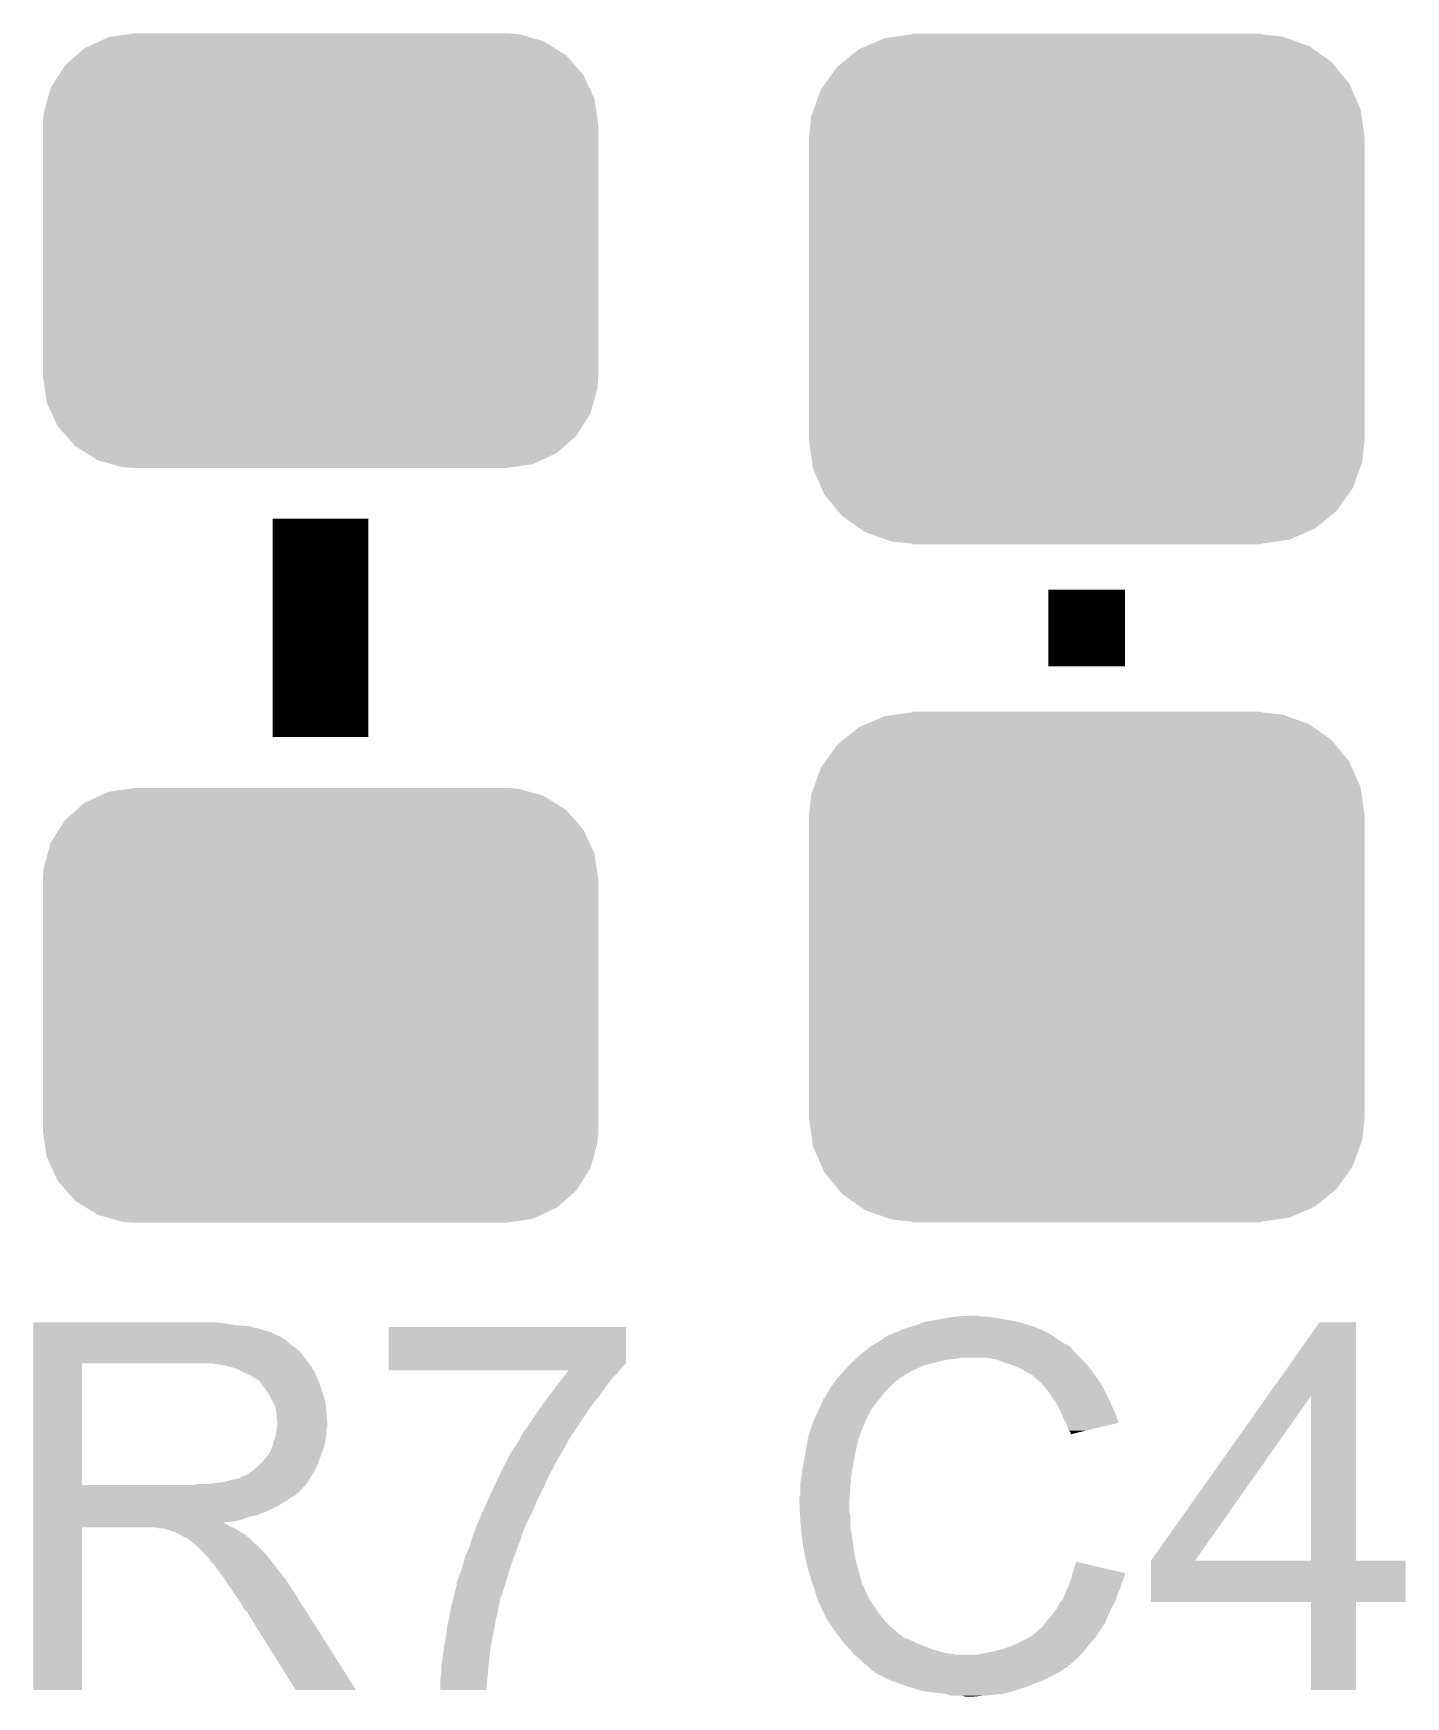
# Model space of a CAD drawing. Extents: x -0.05 to 0.95, y -0.15 to 2.1.
# Drawn here: x 0.26 to 0.4033, y 0.5743 to 0.748 of the extents above; entities that cross this region are included whole.
import ezdxf

# ---------------------------------------------------------------- set-up
doc = ezdxf.new("R2010")
doc.units = 0
doc.layers.get('0').update_dxf_attribs({"linetype": 'CONTINUOUS'})
doc.layers.add('BOOST_CLICK_V100A_GTO', color=14, linetype='CONTINUOUS')
doc.layers.add('BOOST_CLICK_V100A_GTS', color=12, linetype='CONTINUOUS')

# ---------------------------------------------------------------- blocks, each defined once
blk = doc.blocks.new('CUSTOM_80')
for points in [[(-0.02296, 0.02539), (-0.02111, 0.02619), (0.02315, 0.02539), (0.02088, 0.02619)], [(-0.02111, 0.02619), (-0.01983, 0.02637), (0.02088, 0.02619), (0.02038, 0.02637)], [(-0.01983, 0.02637), (-0.0182, 0.02659), (0.02038, 0.02637), (0.0182, 0.02659)], [(-0.0182, 0.02659), (-0.0182, 0.02665), (0.0182, 0.02659), (0.0182, 0.02665)], [(-0.02543, 0.02371), (-0.0238, 0.02503), (0.02555, 0.02371), (0.02367, 0.02503)], [(-0.0238, 0.02503), (-0.02296, 0.02539), (0.02367, 0.02503), (0.02315, 0.02539)], [(-0.02731, 0.02144), (-0.02608, 0.02318), (0.02741, 0.02144), (0.02598, 0.02318)], [(-0.02608, 0.02318), (-0.02543, 0.02371), (0.02598, 0.02318), (0.02555, 0.02371)], [(-0.02777, 0.02079), (-0.02731, 0.02144), (0.02769, 0.02079), (0.02741, 0.02144)], [(-0.02851, 0.01875), (-0.02777, 0.02079), (0.02859, 0.01875), (0.02769, 0.02079)], [(-0.029, 0.01585), (-0.02877, 0.01803), (0.029, 0.01585), (0.02869, 0.01803)], [(-0.02877, 0.01803), (-0.02851, 0.01875), (0.02869, 0.01803), (0.02859, 0.01875)], [(-0.029, 0.0158), (-0.029, 0.01585), (0.029, 0.0158), (0.029, 0.01585)], [(-0.029, -0.0158), (-0.029, 0.0158), (0.029, -0.0158), (0.029, 0.0158)], [(-0.029, -0.01585), (-0.029, -0.0158), (0.029, -0.01585), (0.029, -0.0158)], [(-0.02869, -0.01803), (-0.029, -0.01585), (0.02877, -0.01803), (0.029, -0.01585)], [(-0.02859, -0.01875), (-0.02869, -0.01803), (0.02851, -0.01875), (0.02877, -0.01803)], [(-0.02769, -0.02079), (-0.02859, -0.01875), (0.02777, -0.02079), (0.02851, -0.01875)], [(-0.02741, -0.02144), (-0.02769, -0.02079), (0.02731, -0.02144), (0.02777, -0.02079)], [(-0.02598, -0.02318), (-0.02741, -0.02144), (0.02608, -0.02318), (0.02731, -0.02144)], [(-0.02555, -0.02371), (-0.02598, -0.02318), (0.02543, -0.02371), (0.02608, -0.02318)], [(-0.02367, -0.02503), (-0.02555, -0.02371), (0.0238, -0.02503), (0.02543, -0.02371)], [(-0.02315, -0.02539), (-0.02367, -0.02503), (0.02296, -0.02539), (0.0238, -0.02503)], [(-0.02088, -0.02619), (-0.02315, -0.02539), (0.02111, -0.02619), (0.02296, -0.02539)], [(-0.02038, -0.02637), (-0.02088, -0.02619), (0.01983, -0.02637), (0.02111, -0.02619)], [(-0.0182, -0.02659), (-0.02038, -0.02637), (0.0182, -0.02659), (0.01983, -0.02637)], [(-0.0182, -0.02665), (-0.0182, -0.02659), (0.0182, -0.02665), (0.0182, -0.02659)]]:
    blk.add_solid(points)
blk = doc.blocks.new('CUSTOM_82')
for points in [[(-0.02214, 0.0223), (-0.01992, 0.02262), (0.02177, 0.0223), (0.02061, 0.02262)], [(-0.01992, 0.02262), (-0.0194, 0.0227), (0.02061, 0.02262), (0.0194, 0.0227)], [(-0.02547, 0.02042), (-0.02464, 0.02114), (0.02561, 0.02042), (0.02446, 0.02114)], [(-0.02464, 0.02114), (-0.02304, 0.02188), (0.02446, 0.02114), (0.02327, 0.02188)], [(-0.02304, 0.02188), (-0.02214, 0.0223), (0.02327, 0.02188), (0.02177, 0.0223)], [(-0.02733, 0.01834), (-0.02672, 0.01931), (0.02744, 0.01834), (0.02659, 0.01931)], [(-0.02672, 0.01931), (-0.02547, 0.02042), (0.02659, 0.01931), (0.02561, 0.02042)], [(-0.02818, 0.01697), (-0.02733, 0.01834), (0.02808, 0.01697), (0.02744, 0.01834)], [(-0.02892, 0.01431), (-0.0285, 0.01584), (0.02882, 0.01431), (0.0286, 0.01584)], [(-0.0285, 0.01584), (-0.02818, 0.01697), (0.0286, 0.01584), (0.02808, 0.01697)], [(-0.029, 0.0131), (-0.02892, 0.01431), (0.029, 0.0131), (0.02882, 0.01431)], [(-0.029, -0.0131), (-0.029, 0.0131), (0.029, -0.0131), (0.029, 0.0131)], [(-0.02882, -0.01431), (-0.029, -0.0131), (0.02892, -0.01431), (0.029, -0.0131)], [(-0.0286, -0.01584), (-0.02882, -0.01431), (0.0285, -0.01584), (0.02892, -0.01431)], [(-0.02808, -0.01697), (-0.0286, -0.01584), (0.02818, -0.01697), (0.0285, -0.01584)], [(-0.02744, -0.01834), (-0.02808, -0.01697), (0.02733, -0.01834), (0.02818, -0.01697)], [(-0.02659, -0.01931), (-0.02744, -0.01834), (0.02672, -0.01931), (0.02733, -0.01834)], [(-0.02561, -0.02042), (-0.02659, -0.01931), (0.02547, -0.02042), (0.02672, -0.01931)], [(-0.02446, -0.02114), (-0.02561, -0.02042), (0.02464, -0.02114), (0.02547, -0.02042)], [(-0.02327, -0.02188), (-0.02446, -0.02114), (0.02304, -0.02188), (0.02464, -0.02114)], [(-0.02177, -0.0223), (-0.02327, -0.02188), (0.02214, -0.0223), (0.02304, -0.02188)], [(-0.02061, -0.02262), (-0.02177, -0.0223), (0.01992, -0.02262), (0.02214, -0.0223)], [(-0.0194, -0.0227), (-0.02061, -0.02262), (0.0194, -0.0227), (0.01992, -0.02262)]]:
    blk.add_solid(points)

msp = doc.modelspace()

# ---------------------------------------------------------------- linework, layer by layer
at = {"layer": 'BOOST_CLICK_V100A_GTO'}
for points, const_width in [([(0.29, 0.6745), (0.29, 0.6973)], 0.01), ([(0.37, 0.6819), (0.37, 0.6899)], 0.008)]:
    msp.add_lwpolyline(points, dxfattribs=dict(at, const_width=const_width))
for points in [[(0.26, 0.6133), (0.26, 0.6134), (0.2799, 0.6133), (0.2788, 0.6134)], [(0.26, 0.6131), (0.26, 0.6133), (0.2811, 0.6131), (0.2799, 0.6133)], [(0.3522, 0.6131), (0.3529, 0.6134), (0.36396, 0.6131), (0.363, 0.6134)], [(0.3529, 0.6134), (0.3545, 0.6137), (0.363, 0.6134), (0.3615, 0.6137)], [(0.3545, 0.6137), (0.3557, 0.6139), (0.3615, 0.6137), (0.3601, 0.6139)], [(0.3557, 0.6139), (0.3563, 0.614), (0.3601, 0.6139), (0.3595, 0.614)], [(0.3563, 0.614), (0.3581, 0.6141), (0.359, 0.614), (0.3586, 0.6141)], [(0.38886, 0.6057), (0.3943, 0.6134), (0.3981, 0.6057), (0.3981, 0.6134)], [(0.3943, 0.6134), (0.3943, 0.6134), (0.3981, 0.6134), (0.3943, 0.6134)], [(0.26, 0.613), (0.26, 0.6131), (0.2825, 0.613), (0.2811, 0.6131)], [(0.26, 0.6127), (0.26, 0.613), (0.2837, 0.6127), (0.2825, 0.613)], [(0.26, 0.6125), (0.26, 0.6127), (0.2843, 0.6125), (0.2837, 0.6127)], [(0.26, 0.6124), (0.26, 0.6125), (0.2848, 0.6124), (0.2843, 0.6125)], [(0.26, 0.6123), (0.26, 0.6124), (0.2849, 0.6123), (0.2849, 0.6124)], [(0.26, 0.6124), (0.26, 0.6124), (0.2849, 0.6124), (0.2848, 0.6124)], [(0.26, 0.6121), (0.26, 0.6123), (0.2853, 0.6121), (0.2849, 0.6123)], [(0.26, 0.6119), (0.26, 0.6121), (0.2858, 0.6119), (0.2853, 0.6121)], [(0.26, 0.6115), (0.26, 0.6119), (0.2864, 0.6115), (0.2858, 0.6119)], [(0.26, 0.611), (0.26, 0.6115), (0.287, 0.611), (0.2864, 0.6115)], [(0.2971, 0.6092), (0.2971, 0.6129), (0.3219, 0.6092), (0.3219, 0.6129)], [(0.2971, 0.6129), (0.2971, 0.6129), (0.3219, 0.6129), (0.2971, 0.6129)], [(0.3478, 0.6111), (0.34863, 0.6116), (0.3678, 0.6111), (0.367, 0.6116)], [(0.34863, 0.6116), (0.3488, 0.6117), (0.367, 0.6116), (0.36686, 0.6117)], [(0.3488, 0.6118), (0.3492, 0.612), (0.36672, 0.6118), (0.36644, 0.612)], [(0.3488, 0.6117), (0.3488, 0.6118), (0.36686, 0.6117), (0.36672, 0.6118)], [(0.3492, 0.612), (0.3495, 0.6121), (0.36644, 0.612), (0.3663, 0.6121)], [(0.3495, 0.6121), (0.3499, 0.6123), (0.3663, 0.6121), (0.3659, 0.6123)], [(0.3499, 0.6123), (0.3504, 0.6125), (0.3659, 0.6123), (0.3655, 0.6125)], [(0.3504, 0.6125), (0.3509, 0.6127), (0.3655, 0.6125), (0.36505, 0.6127)], [(0.3509, 0.6127), (0.3515, 0.6129), (0.36505, 0.6127), (0.3646, 0.6129)], [(0.3515, 0.6129), (0.3522, 0.6131), (0.3646, 0.6129), (0.36396, 0.6131)], [(0.26, 0.6104), (0.26, 0.611), (0.2878, 0.6104), (0.287, 0.611)], [(0.26, 0.6096), (0.26, 0.6104), (0.2884, 0.6096), (0.2878, 0.6104)], [(0.3459, 0.6096), (0.346, 0.6097), (0.3564, 0.6096), (0.3569, 0.6097)], [(0.346, 0.6097), (0.34671, 0.6103), (0.3693, 0.6097), (0.3687, 0.6103)], [(0.34671, 0.6103), (0.34706, 0.6106), (0.3687, 0.6103), (0.3685, 0.6106)], [(0.34706, 0.6106), (0.3473, 0.6108), (0.3685, 0.6106), (0.3683, 0.6108)], [(0.3473, 0.6108), (0.34747, 0.6109), (0.3683, 0.6108), (0.3682, 0.6109)], [(0.34747, 0.6109), (0.34763, 0.611), (0.3682, 0.6109), (0.368, 0.611)], [(0.34763, 0.611), (0.3478, 0.6111), (0.368, 0.611), (0.3679, 0.6111)], [(0.3478, 0.6111), (0.3478, 0.6111), (0.3679, 0.6111), (0.3678, 0.6111)], [(0.3606, 0.6095), (0.3594, 0.6097), (0.3695, 0.6095), (0.3693, 0.6097)], [(0.26, 0.6091), (0.26, 0.6096), (0.28879, 0.6091), (0.2884, 0.6096)], [(0.26, 0.5964), (0.26, 0.6091), (0.2651, 0.5964), (0.2651, 0.6091)], [(0.26, 0.6091), (0.26, 0.6091), (0.2651, 0.6091), (0.2772, 0.6091)], [(0.28, 0.6089), (0.2787, 0.6091), (0.28894, 0.6089), (0.28879, 0.6091)], [(0.28073, 0.6087), (0.28, 0.6089), (0.2891, 0.6087), (0.28894, 0.6089)], [(0.2811, 0.6086), (0.28073, 0.6087), (0.2891, 0.6086), (0.2891, 0.6087)], [(0.2819, 0.6082), (0.2811, 0.6086), (0.2894, 0.6082), (0.2891, 0.6086)], [(0.2826, 0.6079), (0.2819, 0.6082), (0.28952, 0.6079), (0.2894, 0.6082)], [(0.2971, 0.6091), (0.2971, 0.6092), (0.3219, 0.6091), (0.3219, 0.6092)], [(0.2971, 0.6085), (0.2971, 0.6091), (0.3213, 0.6085), (0.3219, 0.6091)], [(0.2971, 0.6084), (0.2971, 0.6085), (0.32123, 0.6084), (0.3213, 0.6085)], [(0.3159, 0.6084), (0.2971, 0.6084), (0.32122, 0.6084), (0.32123, 0.6084)], [(0.31529, 0.6076), (0.31567, 0.6081), (0.3205, 0.6076), (0.321, 0.6081)], [(0.31567, 0.6081), (0.3159, 0.6084), (0.321, 0.6081), (0.32122, 0.6084)], [(0.34399, 0.6076), (0.34463, 0.6083), (0.3505, 0.6076), (0.3517, 0.6083)], [(0.34463, 0.6083), (0.3449, 0.6086), (0.3517, 0.6083), (0.35235, 0.6086)], [(0.3449, 0.6086), (0.3452, 0.6089), (0.35235, 0.6086), (0.353, 0.6089)], [(0.3452, 0.6089), (0.3458, 0.6095), (0.353, 0.6089), (0.3554, 0.6095)], [(0.3458, 0.6095), (0.3459, 0.6096), (0.3554, 0.6095), (0.3564, 0.6096)], [(0.3617, 0.6091), (0.3606, 0.6095), (0.3699, 0.6091), (0.3695, 0.6095)], [(0.362, 0.609), (0.3617, 0.6091), (0.37, 0.609), (0.3699, 0.6091)], [(0.3626, 0.6088), (0.362, 0.609), (0.37016, 0.6088), (0.37, 0.609)], [(0.3632, 0.6085), (0.3626, 0.6088), (0.3704, 0.6085), (0.37016, 0.6088)], [(0.3634, 0.6084), (0.3632, 0.6085), (0.37047, 0.6084), (0.3704, 0.6085)], [(0.3639, 0.6081), (0.3634, 0.6084), (0.37069, 0.6081), (0.37047, 0.6084)], [(0.3643, 0.6079), (0.3639, 0.6081), (0.37083, 0.6079), (0.37069, 0.6081)], [(0.28293, 0.6077), (0.2826, 0.6079), (0.2896, 0.6077), (0.28952, 0.6079)], [(0.2831, 0.6076), (0.28293, 0.6077), (0.28964, 0.6076), (0.2896, 0.6077)], [(0.2834, 0.6074), (0.2831, 0.6076), (0.28973, 0.6074), (0.28964, 0.6076)], [(0.2838, 0.607), (0.2835, 0.6074), (0.2899, 0.607), (0.28973, 0.6074)], [(0.2841, 0.6066), (0.2838, 0.607), (0.29003, 0.6066), (0.2899, 0.607)], [(0.28446, 0.6061), (0.2841, 0.6066), (0.2902, 0.6061), (0.29003, 0.6066)], [(0.31383, 0.6057), (0.3149, 0.6071), (0.3191, 0.6057), (0.3201, 0.6071)], [(0.3149, 0.6071), (0.31529, 0.6076), (0.3201, 0.6071), (0.3205, 0.6076)], [(0.34296, 0.6061), (0.3432, 0.6065), (0.3489, 0.6061), (0.3493, 0.6065)], [(0.3432, 0.6065), (0.34369, 0.6072), (0.3493, 0.6065), (0.35, 0.6072)], [(0.34369, 0.6072), (0.3439, 0.6075), (0.35, 0.6072), (0.3504, 0.6075)], [(0.3439, 0.6075), (0.34399, 0.6076), (0.3504, 0.6075), (0.3505, 0.6076)], [(0.3644, 0.6078), (0.3643, 0.6079), (0.3709, 0.6078), (0.37083, 0.6079)], [(0.36519, 0.6071), (0.3644, 0.6078), (0.3714, 0.6071), (0.3709, 0.6078)], [(0.3653, 0.607), (0.36519, 0.6071), (0.37146, 0.607), (0.3714, 0.6071)], [(0.36578, 0.6064), (0.3653, 0.607), (0.3718, 0.6064), (0.37146, 0.607)], [(0.3661, 0.606), (0.36578, 0.6064), (0.372, 0.606), (0.3718, 0.6064)], [(0.2846, 0.6059), (0.28446, 0.6061), (0.29026, 0.6059), (0.2902, 0.6061)], [(0.285, 0.6051), (0.2846, 0.6059), (0.2905, 0.6051), (0.29026, 0.6059)], [(0.2853, 0.6045), (0.285, 0.6051), (0.29056, 0.6045), (0.2905, 0.6051)], [(0.28536, 0.6041), (0.2853, 0.6045), (0.2906, 0.6041), (0.29056, 0.6045)], [(0.31206, 0.6032), (0.3133, 0.605), (0.3173, 0.6032), (0.3185, 0.605)], [(0.3133, 0.605), (0.31383, 0.6057), (0.3185, 0.605), (0.3191, 0.6057)], [(0.34202, 0.6043), (0.3423, 0.6049), (0.3475, 0.6043), (0.34797, 0.6049)], [(0.3423, 0.605), (0.3424, 0.6051), (0.34804, 0.605), (0.34812, 0.6051)], [(0.3423, 0.6049), (0.3423, 0.605), (0.34797, 0.6049), (0.34804, 0.605)], [(0.3424, 0.6051), (0.3425, 0.6054), (0.34812, 0.6051), (0.34836, 0.6054)], [(0.3425, 0.6054), (0.3427, 0.6056), (0.34836, 0.6054), (0.34851, 0.6056)], [(0.3427, 0.6056), (0.3429, 0.606), (0.34851, 0.6056), (0.34882, 0.606)], [(0.3429, 0.606), (0.34296, 0.6061), (0.34882, 0.606), (0.3489, 0.6061)], [(0.36638, 0.6056), (0.3661, 0.606), (0.3722, 0.6056), (0.372, 0.606)], [(0.3668, 0.605), (0.36638, 0.6056), (0.37247, 0.605), (0.3722, 0.6056)], [(0.36695, 0.6047), (0.3668, 0.605), (0.3726, 0.6047), (0.37247, 0.605)], [(0.3673, 0.604), (0.36695, 0.6047), (0.37295, 0.604), (0.3726, 0.6047)], [(0.3767, 0.5885), (0.38886, 0.6057), (0.3813, 0.5885), (0.3934, 0.6057)], [(0.3934, 0.5885), (0.3934, 0.6057), (0.3981, 0.5885), (0.3981, 0.6057)], [(0.2854, 0.6038), (0.28536, 0.6041), (0.29063, 0.6038), (0.2906, 0.6041)], [(0.2854, 0.6033), (0.2854, 0.6038), (0.29067, 0.6033), (0.29063, 0.6038)], [(0.2855, 0.603), (0.2854, 0.6033), (0.29069, 0.603), (0.29067, 0.6033)], [(0.28544, 0.6025), (0.2855, 0.6029), (0.2907, 0.6025), (0.2907, 0.6029)], [(0.2855, 0.6029), (0.2855, 0.603), (0.2907, 0.6029), (0.29069, 0.603)], [(0.31138, 0.6022), (0.31206, 0.6032), (0.3166, 0.6022), (0.3173, 0.6032)], [(0.34107, 0.6019), (0.34147, 0.6031), (0.3464, 0.6019), (0.3469, 0.6031)], [(0.34147, 0.6031), (0.3415, 0.6032), (0.3469, 0.6031), (0.34695, 0.6032)], [(0.3415, 0.6032), (0.34202, 0.6043), (0.34695, 0.6032), (0.3475, 0.6043)], [(0.36734, 0.6039), (0.3673, 0.604), (0.373, 0.6039), (0.37295, 0.604)], [(0.3677, 0.6031), (0.36734, 0.6039), (0.37324, 0.6031), (0.373, 0.6039)], [(0.3678, 0.6029), (0.3677, 0.6031), (0.3733, 0.6029), (0.37324, 0.6031)], [(0.3679, 0.6027), (0.3678, 0.6029), (0.37247, 0.6027), (0.3733, 0.6029)], [(0.2851, 0.601), (0.2853, 0.6015), (0.2905, 0.601), (0.2906, 0.6015)], [(0.2853, 0.6015), (0.2854, 0.6022), (0.2906, 0.6015), (0.2906, 0.6022)], [(0.2854, 0.6022), (0.28544, 0.6025), (0.2906, 0.6022), (0.2907, 0.6025)], [(0.3107, 0.601), (0.31075, 0.6011), (0.31585, 0.601), (0.3159, 0.6011)], [(0.31075, 0.6011), (0.3111, 0.6018), (0.3159, 0.6011), (0.31635, 0.6018)], [(0.3111, 0.6018), (0.31138, 0.6022), (0.31635, 0.6018), (0.3166, 0.6022)], [(0.34075, 0.6005), (0.34088, 0.6013), (0.346, 0.6005), (0.3462, 0.6013)], [(0.34088, 0.6013), (0.3409, 0.6014), (0.3462, 0.6013), (0.34625, 0.6014)], [(0.3409, 0.6014), (0.34093, 0.6015), (0.34625, 0.6014), (0.3463, 0.6015)], [(0.34093, 0.6015), (0.341, 0.6017), (0.3463, 0.6015), (0.3463, 0.6017)], [(0.341, 0.6017), (0.34103, 0.6018), (0.3463, 0.6017), (0.3464, 0.6018)], [(0.34103, 0.6018), (0.34107, 0.6019), (0.3464, 0.6018), (0.3464, 0.6019)], [(0.3681, 0.6021), (0.3679, 0.6027), (0.36996, 0.6021), (0.37247, 0.6027)], [(0.3683, 0.6019), (0.3681, 0.6021), (0.36913, 0.6019), (0.36996, 0.6021)], [(0.3683, 0.6017), (0.3683, 0.6019), (0.3683, 0.6017), (0.36913, 0.6019)], [(0.284, 0.5989), (0.2844, 0.5994), (0.28982, 0.5989), (0.29, 0.5994)], [(0.2844, 0.5994), (0.2845, 0.5995), (0.29, 0.5994), (0.29004, 0.5995)], [(0.2845, 0.5995), (0.2846, 0.5997), (0.29004, 0.5995), (0.29011, 0.5997)], [(0.2846, 0.5997), (0.2848, 0.6), (0.29011, 0.5997), (0.29022, 0.6)], [(0.2848, 0.6), (0.285, 0.6005), (0.29022, 0.6), (0.2904, 0.6005)], [(0.285, 0.6005), (0.2851, 0.601), (0.2904, 0.6005), (0.2905, 0.601)], [(0.3094, 0.5988), (0.3096, 0.5993), (0.3146, 0.5988), (0.31489, 0.5993)], [(0.3096, 0.5993), (0.3099, 0.5998), (0.31489, 0.5993), (0.31518, 0.5998)], [(0.3099, 0.5998), (0.31003, 0.6), (0.31518, 0.5998), (0.3153, 0.6)], [(0.31003, 0.6), (0.3107, 0.601), (0.3153, 0.6), (0.31585, 0.601)], [(0.34039, 0.5985), (0.3406, 0.5996), (0.3456, 0.5985), (0.3458, 0.5996)], [(0.3406, 0.5996), (0.34075, 0.6005), (0.3458, 0.5996), (0.346, 0.6005)], [(0.2821, 0.5974), (0.2825, 0.5976), (0.28908, 0.5974), (0.28919, 0.5976)], [(0.2825, 0.5976), (0.28337, 0.5983), (0.28919, 0.5976), (0.2896, 0.5983)], [(0.28337, 0.5983), (0.2835, 0.5984), (0.2896, 0.5983), (0.28964, 0.5984)], [(0.2835, 0.5984), (0.284, 0.5989), (0.28964, 0.5984), (0.28982, 0.5989)], [(0.30853, 0.5971), (0.30881, 0.5977), (0.3137, 0.5971), (0.314, 0.5977)], [(0.30881, 0.5977), (0.30905, 0.5982), (0.314, 0.5977), (0.3143, 0.5982)], [(0.30905, 0.5982), (0.3091, 0.5983), (0.3143, 0.5982), (0.31433, 0.5983)], [(0.3091, 0.5983), (0.3092, 0.5985), (0.31433, 0.5983), (0.3144, 0.5985)], [(0.3092, 0.5985), (0.3094, 0.5988), (0.3144, 0.5985), (0.3146, 0.5988)], [(0.3402, 0.5973), (0.3403, 0.598), (0.3454, 0.5973), (0.34552, 0.598)], [(0.3403, 0.598), (0.34039, 0.5985), (0.34552, 0.598), (0.3456, 0.5985)], [(0.26, 0.596), (0.26, 0.5964), (0.288, 0.596), (0.2884, 0.5964)], [(0.26, 0.5964), (0.26, 0.5964), (0.2765, 0.5964), (0.2651, 0.5964)], [(0.26, 0.5959), (0.26, 0.596), (0.288, 0.5959), (0.288, 0.596)], [(0.26, 0.5957), (0.26, 0.5959), (0.2878, 0.5957), (0.2879, 0.5959)], [(0.26, 0.5959), (0.26, 0.5959), (0.2879, 0.5959), (0.288, 0.5959)], [(0.2765, 0.5964), (0.2772, 0.5965), (0.2884, 0.5964), (0.2885, 0.5965)], [(0.278, 0.5965), (0.2798, 0.5967), (0.2885, 0.5965), (0.28863, 0.5967)], [(0.2798, 0.5967), (0.2814, 0.5971), (0.28863, 0.5967), (0.2889, 0.5971)], [(0.2815, 0.5971), (0.2818, 0.5973), (0.2889, 0.5971), (0.28902, 0.5973)], [(0.2818, 0.5973), (0.2821, 0.5974), (0.28902, 0.5973), (0.28908, 0.5974)], [(0.30745, 0.5948), (0.308, 0.596), (0.3126, 0.5948), (0.3132, 0.596)], [(0.308, 0.596), (0.30819, 0.5964), (0.3132, 0.596), (0.3134, 0.5964)], [(0.30819, 0.5964), (0.30853, 0.5971), (0.3134, 0.5964), (0.3137, 0.5971)], [(0.3401, 0.5966), (0.3402, 0.5973), (0.34535, 0.5966), (0.3454, 0.5973)], [(0.3401, 0.5955), (0.3401, 0.5966), (0.34527, 0.5955), (0.34535, 0.5966)], [(0.26, 0.5955), (0.26, 0.5957), (0.2875, 0.5955), (0.2878, 0.5957)], [(0.26, 0.5953), (0.26, 0.5955), (0.2873, 0.5953), (0.2875, 0.5955)], [(0.26, 0.5951), (0.26, 0.5953), (0.2869, 0.5951), (0.2873, 0.5953)], [(0.26, 0.5948), (0.26, 0.5951), (0.2865, 0.5948), (0.2869, 0.5951)], [(0.26, 0.5942), (0.26, 0.5948), (0.2855, 0.5942), (0.2865, 0.5948)], [(0.26, 0.5939), (0.26, 0.5942), (0.2849, 0.5939), (0.2855, 0.5942)], [(0.307, 0.5938), (0.30745, 0.5948), (0.3122, 0.5938), (0.3126, 0.5948)], [(0.34, 0.5951), (0.3401, 0.5955), (0.34524, 0.5951), (0.34527, 0.5955)], [(0.34, 0.5945), (0.34, 0.5951), (0.3452, 0.5945), (0.34524, 0.5951)], [(0.34004, 0.5936), (0.34, 0.5945), (0.3452, 0.5936), (0.3452, 0.5945)], [(0.26, 0.5933), (0.26, 0.5939), (0.2835, 0.5933), (0.2849, 0.5939)], [(0.26, 0.5931), (0.26, 0.5933), (0.2826, 0.5931), (0.2835, 0.5933)], [(0.26, 0.5928), (0.26, 0.5931), (0.2818, 0.5928), (0.2826, 0.5931)], [(0.26, 0.5926), (0.26, 0.5928), (0.2809, 0.5926), (0.2818, 0.5928)], [(0.26, 0.5925), (0.26, 0.5926), (0.2799, 0.5925), (0.2809, 0.5926)], [(0.26, 0.5924), (0.26, 0.5925), (0.28, 0.5924), (0.2799, 0.5925)], [(0.26, 0.5923), (0.26, 0.5924), (0.2802, 0.5923), (0.28, 0.5924)], [(0.3061, 0.5917), (0.30657, 0.5928), (0.3112, 0.5917), (0.3117, 0.5928)], [(0.30657, 0.5928), (0.307, 0.5938), (0.3117, 0.5928), (0.3122, 0.5938)], [(0.34006, 0.5933), (0.34004, 0.5936), (0.3453, 0.5933), (0.3452, 0.5936)], [(0.3401, 0.5925), (0.34006, 0.5933), (0.3453, 0.5925), (0.3453, 0.5933)], [(0.34013, 0.5922), (0.3401, 0.5925), (0.3453, 0.5922), (0.3453, 0.5925)], [(0.26, 0.5921), (0.26, 0.5923), (0.2805, 0.5921), (0.2802, 0.5923)], [(0.26, 0.592), (0.26, 0.5921), (0.28075, 0.592), (0.2805, 0.5921)], [(0.26, 0.575), (0.26, 0.592), (0.2651, 0.575), (0.2651, 0.592)], [(0.26, 0.592), (0.26, 0.592), (0.2651, 0.592), (0.2727, 0.592)], [(0.2731, 0.5919), (0.2727, 0.592), (0.281, 0.5919), (0.28075, 0.592)], [(0.2737, 0.5918), (0.2736, 0.5919), (0.28117, 0.5918), (0.281, 0.5919)], [(0.275, 0.5914), (0.2738, 0.5918), (0.28183, 0.5914), (0.28117, 0.5918)], [(0.2752, 0.5913), (0.275, 0.5914), (0.282, 0.5913), (0.28183, 0.5914)], [(0.2754, 0.5912), (0.2752, 0.5913), (0.28213, 0.5912), (0.282, 0.5913)], [(0.2757, 0.591), (0.2754, 0.5912), (0.28237, 0.591), (0.28213, 0.5912)], [(0.2759, 0.5909), (0.2757, 0.591), (0.2825, 0.5909), (0.28237, 0.591)], [(0.2761, 0.5908), (0.276, 0.5909), (0.2826, 0.5908), (0.2825, 0.5909)], [(0.2765, 0.5905), (0.2761, 0.5908), (0.2829, 0.5905), (0.2826, 0.5908)], [(0.30571, 0.5905), (0.3058, 0.5908), (0.3108, 0.5905), (0.3109, 0.5908)], [(0.3058, 0.5908), (0.3061, 0.5917), (0.3109, 0.5908), (0.3112, 0.5917)], [(0.34019, 0.5916), (0.34013, 0.5922), (0.3454, 0.5916), (0.3453, 0.5922)], [(0.3403, 0.5905), (0.34019, 0.5916), (0.34557, 0.5905), (0.3454, 0.5916)], [(0.27663, 0.5904), (0.2765, 0.5905), (0.283, 0.5904), (0.2829, 0.5905)], [(0.27688, 0.5902), (0.27663, 0.5904), (0.2833, 0.5902), (0.283, 0.5904)], [(0.277, 0.5901), (0.27688, 0.5902), (0.2834, 0.5901), (0.2833, 0.5902)], [(0.2779, 0.5892), (0.277, 0.5901), (0.2843, 0.5892), (0.2834, 0.5901)], [(0.2782, 0.5889), (0.2779, 0.5892), (0.28452, 0.5889), (0.2843, 0.5892)], [(0.2785, 0.5885), (0.2782, 0.5889), (0.28483, 0.5885), (0.28452, 0.5889)], [(0.3049, 0.5882), (0.3051, 0.589), (0.30994, 0.5882), (0.31024, 0.589)], [(0.3051, 0.589), (0.3055, 0.5898), (0.31024, 0.589), (0.31054, 0.5898)], [(0.3055, 0.5898), (0.30571, 0.5905), (0.31054, 0.5898), (0.3108, 0.5905)], [(0.34034, 0.5903), (0.3403, 0.5905), (0.3456, 0.5903), (0.34557, 0.5905)], [(0.3406, 0.5888), (0.34034, 0.5903), (0.3458, 0.5888), (0.3456, 0.5903)], [(0.27855, 0.5884), (0.2785, 0.5885), (0.2849, 0.5884), (0.28483, 0.5885)], [(0.2786, 0.5883), (0.27855, 0.5884), (0.28498, 0.5883), (0.2849, 0.5884)], [(0.2793, 0.5875), (0.2787, 0.5883), (0.2856, 0.5875), (0.28498, 0.5883)], [(0.2799, 0.5867), (0.2793, 0.5875), (0.28624, 0.5867), (0.2856, 0.5875)], [(0.3043, 0.5865), (0.3047, 0.5875), (0.30941, 0.5865), (0.30972, 0.5875)], [(0.3047, 0.5875), (0.30487, 0.5881), (0.30972, 0.5875), (0.3099, 0.5881)], [(0.30487, 0.5881), (0.3049, 0.5882), (0.3099, 0.5881), (0.30994, 0.5882)], [(0.3408, 0.588), (0.3406, 0.5888), (0.34603, 0.588), (0.3458, 0.5888)], [(0.34097, 0.5874), (0.3408, 0.588), (0.3462, 0.5874), (0.34603, 0.588)], [(0.3412, 0.5866), (0.34097, 0.5874), (0.34641, 0.5866), (0.3462, 0.5874)], [(0.3685, 0.5871), (0.36852, 0.5872), (0.374, 0.5871), (0.374, 0.5872)], [(0.36852, 0.5872), (0.3686, 0.5875), (0.374, 0.5872), (0.37272, 0.5875)], [(0.3686, 0.5875), (0.3689, 0.5884), (0.37272, 0.5875), (0.3689, 0.5884)], [(0.3767, 0.5842), (0.3767, 0.5885), (0.4033, 0.5842), (0.4033, 0.5885)], [(0.3767, 0.5885), (0.3767, 0.5885), (0.4033, 0.5885), (0.3981, 0.5885)], [(0.3767, 0.5885), (0.3767, 0.5885), (0.3934, 0.5885), (0.39138, 0.5885)], [(0.3767, 0.5885), (0.3767, 0.5885), (0.39138, 0.5885), (0.3813, 0.5885)], [(0.28003, 0.5865), (0.2799, 0.5867), (0.2864, 0.5865), (0.28624, 0.5867)], [(0.28077, 0.5854), (0.28003, 0.5865), (0.2871, 0.5854), (0.2864, 0.5865)], [(0.2811, 0.5849), (0.28077, 0.5854), (0.28742, 0.5849), (0.2871, 0.5854)], [(0.30404, 0.5853), (0.3041, 0.5855), (0.309, 0.5853), (0.3091, 0.5855)], [(0.3041, 0.5855), (0.3042, 0.5859), (0.3091, 0.5855), (0.30922, 0.5859)], [(0.3042, 0.5862), (0.3043, 0.5865), (0.30932, 0.5862), (0.30941, 0.5865)], [(0.3042, 0.5859), (0.3042, 0.5862), (0.30922, 0.5859), (0.30932, 0.5862)], [(0.34143, 0.5859), (0.3412, 0.5866), (0.3466, 0.5859), (0.34641, 0.5866)], [(0.34147, 0.5858), (0.34143, 0.5859), (0.3467, 0.5858), (0.3466, 0.5859)], [(0.34153, 0.5856), (0.34147, 0.5858), (0.3468, 0.5856), (0.3467, 0.5858)], [(0.3416, 0.5854), (0.34153, 0.5856), (0.34687, 0.5854), (0.3468, 0.5856)], [(0.34163, 0.5853), (0.3416, 0.5854), (0.3469, 0.5853), (0.34687, 0.5854)], [(0.36771, 0.585), (0.36797, 0.5856), (0.3732, 0.585), (0.3735, 0.5856)], [(0.36797, 0.5856), (0.3681, 0.5859), (0.3735, 0.5856), (0.37356, 0.5859)], [(0.3681, 0.5859), (0.36817, 0.5861), (0.37356, 0.5859), (0.3736, 0.5861)], [(0.36817, 0.5861), (0.36832, 0.5865), (0.3736, 0.5861), (0.3738, 0.5865)], [(0.36832, 0.5865), (0.3684, 0.5867), (0.3738, 0.5865), (0.37385, 0.5867)], [(0.3684, 0.5867), (0.36845, 0.5869), (0.37385, 0.5867), (0.3739, 0.5869)], [(0.36845, 0.5869), (0.3685, 0.5871), (0.3739, 0.5869), (0.374, 0.5871)], [(0.2816, 0.5842), (0.2811, 0.5849), (0.28786, 0.5842), (0.28742, 0.5849)], [(0.282, 0.5835), (0.2816, 0.5842), (0.28831, 0.5835), (0.28786, 0.5842)], [(0.3036, 0.5836), (0.30378, 0.5843), (0.30858, 0.5836), (0.3087, 0.5843)], [(0.30378, 0.5843), (0.30389, 0.5847), (0.3087, 0.5843), (0.3088, 0.5847)], [(0.30389, 0.5847), (0.30397, 0.585), (0.3088, 0.5847), (0.309, 0.585)], [(0.30397, 0.585), (0.30404, 0.5853), (0.309, 0.585), (0.309, 0.5853)], [(0.3417, 0.585), (0.34163, 0.5853), (0.34705, 0.585), (0.3469, 0.5853)], [(0.3418, 0.5847), (0.3417, 0.585), (0.3472, 0.5847), (0.34705, 0.585)], [(0.3419, 0.5844), (0.3418, 0.5847), (0.34739, 0.5844), (0.3472, 0.5847)], [(0.342, 0.5842), (0.3419, 0.5844), (0.34751, 0.5842), (0.34739, 0.5844)], [(0.34214, 0.5839), (0.342, 0.5842), (0.3477, 0.5839), (0.34751, 0.5842)], [(0.34256, 0.583), (0.34214, 0.5839), (0.3483, 0.583), (0.3477, 0.5839)], [(0.3669, 0.5836), (0.3671, 0.584), (0.3726, 0.5836), (0.37283, 0.584)], [(0.3671, 0.584), (0.36734, 0.5843), (0.37283, 0.584), (0.373, 0.5843)], [(0.36734, 0.5843), (0.3675, 0.5845), (0.373, 0.5843), (0.37306, 0.5845)], [(0.3675, 0.5845), (0.36771, 0.585), (0.37306, 0.5845), (0.3732, 0.585)], [(0.3934, 0.575), (0.3934, 0.5842), (0.3981, 0.575), (0.3981, 0.5842)], [(0.3934, 0.5842), (0.3934, 0.5842), (0.3981, 0.5842), (0.4033, 0.5842)], [(0.2821, 0.5833), (0.282, 0.5835), (0.28843, 0.5833), (0.28831, 0.5835)], [(0.2823, 0.5832), (0.2821, 0.5833), (0.2885, 0.5832), (0.28843, 0.5833)], [(0.2824, 0.583), (0.2823, 0.5832), (0.28862, 0.583), (0.2885, 0.5832)], [(0.2874, 0.575), (0.2824, 0.583), (0.2937, 0.575), (0.28862, 0.583)], [(0.30324, 0.5817), (0.30338, 0.5824), (0.3082, 0.5817), (0.3083, 0.5824)], [(0.30338, 0.5824), (0.3034, 0.5825), (0.3083, 0.5824), (0.30833, 0.5825)], [(0.3034, 0.5825), (0.30351, 0.5831), (0.30833, 0.5825), (0.3085, 0.5831)], [(0.30351, 0.5831), (0.3036, 0.5836), (0.3085, 0.5831), (0.30858, 0.5836)], [(0.3428, 0.5825), (0.34256, 0.583), (0.3487, 0.5825), (0.3483, 0.583)], [(0.34313, 0.582), (0.3428, 0.5825), (0.3491, 0.582), (0.3487, 0.5825)], [(0.34367, 0.5812), (0.34313, 0.582), (0.35, 0.5812), (0.3491, 0.582)], [(0.3655, 0.5818), (0.36565, 0.582), (0.37177, 0.5818), (0.3719, 0.582)], [(0.36565, 0.582), (0.3658, 0.5822), (0.3719, 0.582), (0.37199, 0.5822)], [(0.3658, 0.5822), (0.3661, 0.5825), (0.37199, 0.5822), (0.37212, 0.5825)], [(0.3661, 0.5825), (0.3664, 0.5829), (0.37212, 0.5825), (0.37229, 0.5829)], [(0.3664, 0.5829), (0.3668, 0.5834), (0.37229, 0.5829), (0.37251, 0.5834)], [(0.3668, 0.5834), (0.3669, 0.5836), (0.37251, 0.5834), (0.3726, 0.5836)], [(0.3029, 0.5796), (0.3031, 0.5806), (0.30779, 0.5796), (0.30796, 0.5806)], [(0.3031, 0.5806), (0.30312, 0.5808), (0.30796, 0.5806), (0.308, 0.5808)], [(0.30312, 0.5808), (0.3032, 0.5815), (0.308, 0.5808), (0.30816, 0.5815)], [(0.3032, 0.5815), (0.30324, 0.5817), (0.30816, 0.5815), (0.3082, 0.5817)], [(0.3438, 0.581), (0.34367, 0.5812), (0.35025, 0.581), (0.35, 0.5812)], [(0.34426, 0.5804), (0.3438, 0.581), (0.351, 0.5804), (0.35025, 0.581)], [(0.34442, 0.5802), (0.34426, 0.5804), (0.3516, 0.5802), (0.3512, 0.5804)], [(0.34426, 0.5804), (0.34426, 0.5804), (0.3512, 0.5804), (0.351, 0.5804)], [(0.34449, 0.5801), (0.34442, 0.5802), (0.3519, 0.5801), (0.3516, 0.5802)], [(0.3624, 0.5797), (0.3636, 0.5803), (0.3702, 0.5797), (0.37073, 0.5803)], [(0.3636, 0.5803), (0.36395, 0.5805), (0.37073, 0.5803), (0.3709, 0.5805)], [(0.36395, 0.5805), (0.3643, 0.5807), (0.3709, 0.5805), (0.37103, 0.5807)], [(0.3643, 0.5807), (0.3648, 0.5811), (0.37103, 0.5807), (0.3713, 0.5811)], [(0.3648, 0.5811), (0.3651, 0.5814), (0.3713, 0.5811), (0.3715, 0.5814)], [(0.3651, 0.5814), (0.3653, 0.5815), (0.3715, 0.5814), (0.37157, 0.5815)], [(0.3653, 0.5815), (0.3655, 0.5818), (0.37157, 0.5815), (0.37177, 0.5818)], [(0.3026, 0.5774), (0.3028, 0.5788), (0.30753, 0.5774), (0.30767, 0.5788)], [(0.3028, 0.5788), (0.30284, 0.5791), (0.30767, 0.5788), (0.3077, 0.5791)], [(0.30284, 0.5791), (0.3029, 0.5796), (0.3077, 0.5791), (0.30779, 0.5796)], [(0.34465, 0.5799), (0.34449, 0.5801), (0.3522, 0.5799), (0.3519, 0.5801)], [(0.3448, 0.5797), (0.34465, 0.5799), (0.35273, 0.5797), (0.3522, 0.5799)], [(0.3449, 0.5796), (0.3448, 0.5797), (0.353, 0.5796), (0.35273, 0.5797)], [(0.3453, 0.5792), (0.3449, 0.5796), (0.354, 0.5792), (0.353, 0.5796)], [(0.34554, 0.5789), (0.3453, 0.5792), (0.3551, 0.5789), (0.354, 0.5792)], [(0.3457, 0.5787), (0.34554, 0.5789), (0.3563, 0.5787), (0.3551, 0.5789)], [(0.3462, 0.5783), (0.3457, 0.5787), (0.369, 0.5783), (0.3694, 0.5787)], [(0.3587, 0.5787), (0.3591, 0.5788), (0.3694, 0.5787), (0.3695, 0.5788)], [(0.3591, 0.5788), (0.3596, 0.5789), (0.3695, 0.5788), (0.3696, 0.5789)], [(0.3596, 0.5789), (0.3601, 0.579), (0.3696, 0.5789), (0.36967, 0.579)], [(0.3601, 0.579), (0.3613, 0.5793), (0.36967, 0.579), (0.3699, 0.5793)], [(0.3613, 0.5793), (0.3624, 0.5797), (0.3699, 0.5793), (0.3702, 0.5797)], [(0.3025, 0.5762), (0.3026, 0.5768), (0.30741, 0.5762), (0.30747, 0.5768)], [(0.3026, 0.5771), (0.3026, 0.5774), (0.3075, 0.5771), (0.30753, 0.5774)], [(0.3026, 0.5768), (0.3026, 0.5771), (0.30747, 0.5768), (0.3075, 0.5771)], [(0.3466, 0.5779), (0.3462, 0.5783), (0.36854, 0.5779), (0.369, 0.5783)], [(0.347, 0.5776), (0.3466, 0.5779), (0.3682, 0.5776), (0.36854, 0.5779)], [(0.3472, 0.5774), (0.347, 0.5776), (0.368, 0.5774), (0.3681, 0.5776)], [(0.347, 0.5776), (0.347, 0.5776), (0.3681, 0.5776), (0.3682, 0.5776)], [(0.3473, 0.5773), (0.3472, 0.5774), (0.3677, 0.5773), (0.368, 0.5774)], [(0.3475, 0.5771), (0.3473, 0.5773), (0.3675, 0.5771), (0.3677, 0.5773)], [(0.3478, 0.5769), (0.3475, 0.5771), (0.36717, 0.5769), (0.3675, 0.5771)], [(0.3479, 0.5768), (0.3479, 0.5769), (0.367, 0.5768), (0.36717, 0.5769)], [(0.3495, 0.576), (0.3479, 0.5768), (0.3654, 0.576), (0.367, 0.5768)], [(0.2937, 0.575), (0.2937, 0.575), (0.2937, 0.575), (0.2874, 0.575)], [(0.3025, 0.575), (0.3025, 0.5762), (0.3073, 0.575), (0.30741, 0.5762)], [(0.35035, 0.5757), (0.3495, 0.576), (0.3646, 0.5757), (0.3654, 0.576)], [(0.3512, 0.5754), (0.35035, 0.5757), (0.3639, 0.5754), (0.3646, 0.5757)], [(0.3528, 0.5749), (0.3512, 0.5754), (0.3624, 0.5749), (0.3639, 0.5754)], [(0.3536, 0.5748), (0.3528, 0.5749), (0.3621, 0.5748), (0.3624, 0.5749)], [(0.3552, 0.5746), (0.3536, 0.5748), (0.3612, 0.5746), (0.3621, 0.5748)], [(0.35555, 0.5745), (0.3552, 0.5746), (0.3602, 0.5745), (0.3612, 0.5746)], [(0.3559, 0.5744), (0.35555, 0.5745), (0.3591, 0.5744), (0.3602, 0.5745)], [(0.3574, 0.5743), (0.357, 0.5744), (0.358, 0.5743), (0.3591, 0.5744)]]:
    msp.add_solid(points, dxfattribs=at)

# ---------------------------------------------------------------- block references
at = {"layer": 'BOOST_CLICK_V100A_GTS'}
for name, p in [('CUSTOM_82', (0.29, 0.7253)), ('CUSTOM_80', (0.37, 0.7213)), ('CUSTOM_80', (0.37, 0.6505)), ('CUSTOM_82', (0.29, 0.6465))]:
    msp.add_blockref(name, p, dxfattribs=at)

doc.saveas('drawing.dxf')
